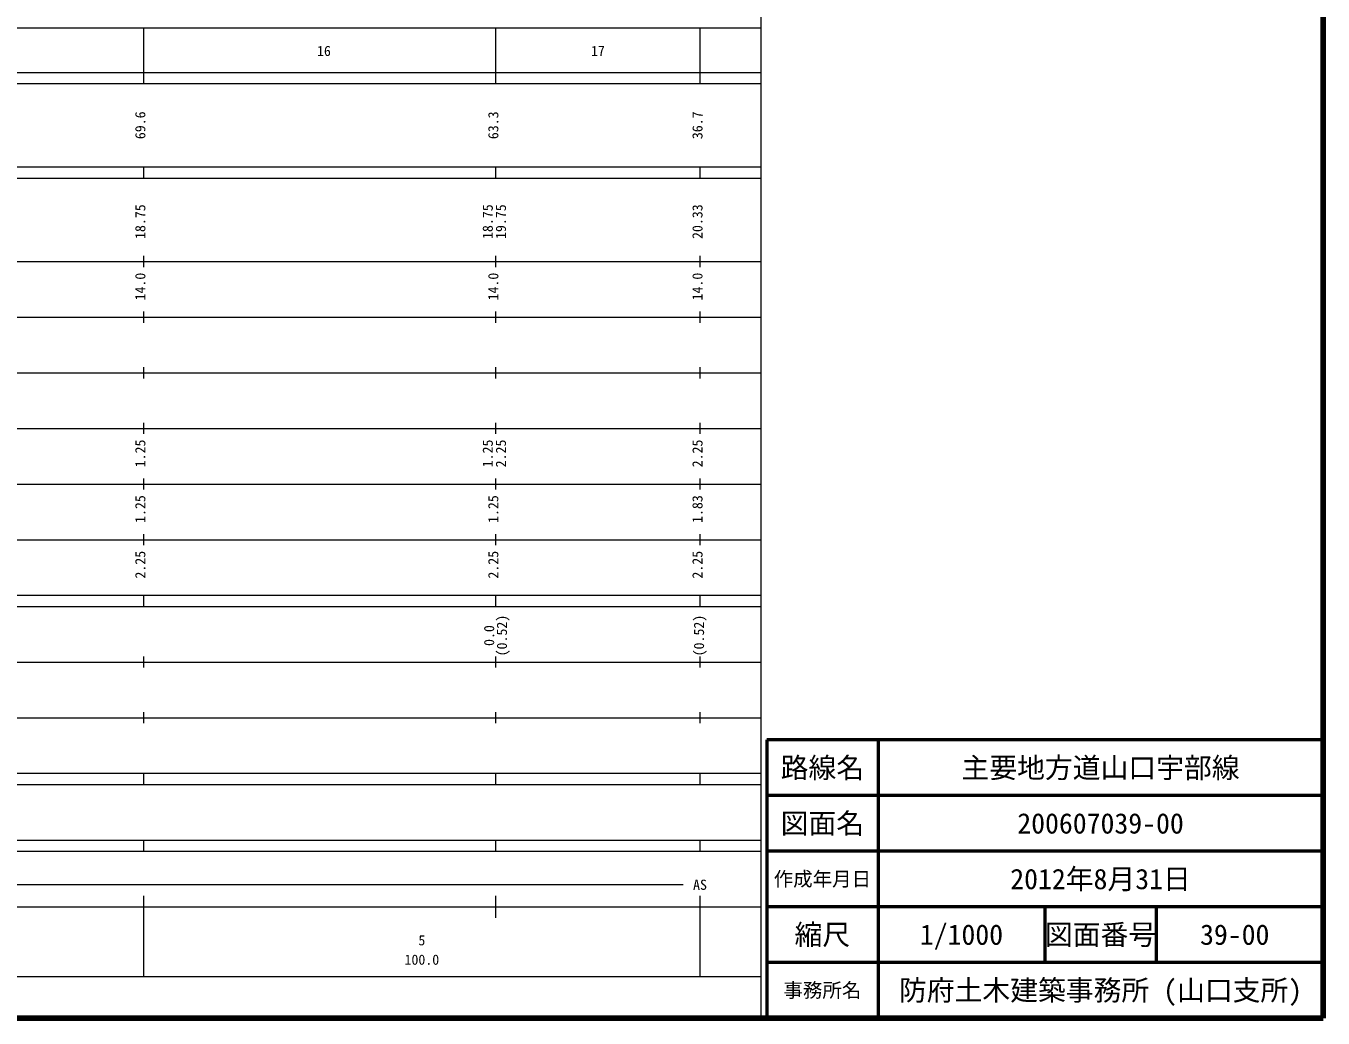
# Model space of a CAD drawing. Units: millimetres on the paper, enlarged 1000 times. Extents: x 40000 to 680000, y 20000 to 380000.
# Drawn here: x 446830 to 680000, y 20000 to 198357 of the extents above; entities that cross this region are included whole.
import ezdxf
from ezdxf.enums import TextEntityAlignment as Align

# ---------------------------------------------------------------- set-up
doc = ezdxf.new("R2010")
doc.units = ezdxf.units.MM
doc.header["$LTSCALE"] = 1000
for name, color, linetype, lineweight in [('M-TTL', 2, 'Continuous', 140), ('M-TTL-BAND', 7, 'Continuous', 13), ('M-TTL-FRAM', 2, 'Continuous', 50), ('M-TTL-LINE', 7, 'Continuous', 50)]:
    doc.layers.add(name, color=color, linetype=linetype, lineweight=lineweight)
doc.layers.add('M-TTL-TXT', color=7, linetype='Continuous')
doc.styles.add('ＭＳ ゴシック', font='')
doc.styles.get('ＭＳ ゴシック').set_extended_font_data('MS Gothic')

msp = doc.modelspace()

# ---------------------------------------------------------------- linework, layer by layer
at = {"layer": 'M-TTL'}
for p, q in [((680000, 20000), (680000, 380000)), ((40000, 20000), (680000, 20000))]:
    msp.add_line(p, q, dxfattribs=at)
at = {"layer": 'M-TTL-BAND'}
for p, q in [((579000, 20000), (579000, 370000)), ((68000, 198000), (579000, 198000)), ((468000, 188000), (468000, 198000)), ((531300, 188000), (531300, 198000)), ((568000, 188000), (568000, 198000)), ((40000, 190000), (579000, 190000)), ((40000, 188000), (579000, 188000)), ((40000, 173000), (579000, 173000)), ((468000, 171000), (468000, 173000)), ((531300, 171000), (531300, 173000)), ((568000, 171000), (568000, 173000)), ((40000, 171000), (579000, 171000)), ((468000, 155000), (468000, 157000)), ((531300, 155000), (531300, 157000)), ((568000, 155000), (568000, 157000)), ((40000, 156000), (579000, 156000)), ((468000, 145000), (468000, 147000)), ((531300, 145000), (531300, 147000)), ((568000, 145000), (568000, 147000)), ((46000, 146000), (579000, 146000)), ((52000, 136000), (579000, 136000)), ((468000, 135000), (468000, 137000)), ((531300, 135000), (531300, 137000)), ((568000, 135000), (568000, 137000)), ((46000, 126000), (579000, 126000)), ((468000, 125000), (468000, 127000)), ((531300, 125000), (531300, 127000)), ((568000, 125000), (568000, 127000)), ((468000, 115000), (468000, 117000)), ((531300, 115000), (531300, 117000)), ((568000, 115000), (568000, 117000)), ((52000, 116000), (579000, 116000)), ((46000, 106000), (579000, 106000)), ((468000, 105000), (468000, 107000)), ((531300, 105000), (531300, 107000)), ((568000, 105000), (568000, 107000)), ((40000, 96000), (579000, 96000)), ((468000, 94000), (468000, 96000)), ((531300, 94000), (531300, 96000)), ((568000, 94000), (568000, 96000)), ((40000, 94000), (579000, 94000)), ((49000, 84000), (579000, 84000)), ((468000, 83000), (468000, 85000)), ((531300, 83000), (531300, 85000)), ((568000, 83000), (568000, 85000)), ((468000, 73000), (468000, 75000)), ((531300, 73000), (531300, 75000)), ((568000, 73000), (568000, 75000)), ((40000, 74000), (579000, 74000)), ((40000, 64000), (579000, 64000)), ((468000, 62000), (468000, 64000)), ((531300, 62000), (531300, 64000)), ((568000, 62000), (568000, 64000)), ((40000, 62000), (579000, 62000)), ((40000, 52000), (579000, 52000)), ((468000, 50000), (468000, 52000)), ((531300, 50000), (531300, 52000)), ((568000, 50000), (568000, 52000)), ((40000, 50000), (579000, 50000)), ((71000, 44000), (565000, 44000)), ((468000, 27500), (468000, 42000)), ((531300, 38000), (531300, 42000)), ((568000, 27500), (568000, 42000)), ((40000, 40000), (579000, 40000)), ((68000, 27500), (579000, 27500))]:
    msp.add_line(p, q, dxfattribs=at)
at = {"layer": 'M-TTL-FRAM'}
for p, q in [((680000, 70000), (580000, 70000)), ((580000, 70000), (580000, 20000))]:
    msp.add_line(p, q, dxfattribs=at)
at = {"layer": 'M-TTL-LINE'}
for p, q in [((600000, 70000), (600000, 20000)), ((680000, 60000), (580000, 60000)), ((680000, 50000), (580000, 50000)), ((680000, 40000), (580000, 40000)), ((630000, 40000), (630000, 30000)), ((650000, 40000), (650000, 30000)), ((680000, 30000), (580000, 30000))]:
    msp.add_line(p, q, dxfattribs=at)

# ---------------------------------------------------------------- texts
at = {"layer": 'M-TTL-BAND', "style": 'ＭＳ ゴシック'}
for s, p in [('16', (500400, 192405)), ('17', (549650, 192405)), ('AS', (568000, 42500)), ('5', (518000, 32523)), ('100.0', (518000, 29033))]:
    msp.add_text(s, height=1833, dxfattribs=at).set_placement(p, align=Align.BOTTOM_CENTER)
for s, p in [('69.6', (468846, 180500)), ('63.3', (532300, 180500)), ('36.7', (569000, 180500)), ('18.75', (468846, 163174)), ('18.75', (531300, 163174)), ('19.75', (533670, 163174)), ('20.33', (569000, 163174)), ('14.0', (468846, 151500)), ('14.0', (532300, 151500)), ('14.0', (569000, 151500)), ('1.25', (468846, 121500)), ('1.25', (531300, 121500)), ('2.25', (533670, 121500)), ('2.25', (569000, 121500)), ('1.25', (468846, 111500)), ('1.25', (532300, 111500)), ('1.83', (569000, 111500)), ('2.25', (468846, 101500)), ('2.25', (532300, 101500)), ('2.25', (569000, 101500)), ('(0.52)', (533847, 88764)), ('(0.52)', (569276, 88764)), ('0.0', (531550, 88764))]:
    msp.add_text(s, height=1833, rotation=90, dxfattribs=at).set_placement(p, align=Align.BOTTOM_CENTER)
at = {"layer": 'M-TTL-TXT', "style": 'ＭＳ ゴシック'}
for s, height, p in [('路線名', 3666, (590000, 65000)), ('路線名', 3666, (590000, 65000)), ('主要地方道山口宇部線', 3666, (640000, 65000)), ('図面名', 3666, (590000, 55000)), ('図面名', 3666, (590000, 55000)), ('200607039-00', 3666, (640000, 55000)), ('作成年月日', 2566, (590000, 45000)), ('作成年月日', 2566, (590000, 45000)), ('2012年8月31日', 3666, (640000, 45000)), ('縮尺', 3666, (590000, 35000)), ('縮尺', 3666, (590000, 35000)), ('図面番号', 3666, (640000, 35000)), ('図面番号', 3666, (640000, 35000)), ('1/1000', 3666, (615000, 35000)), ('39-00', 3666, (664125, 35000)), ('事務所名', 2566, (590000, 25000)), ('事務所名', 2566, (590000, 25000)), ('防府土木建築事務所 (山口支所)', 3666, (640000, 25000))]:
    msp.add_text(s, height=height, dxfattribs=at).set_placement(p, align=Align.MIDDLE_CENTER)

doc.saveas('drawing.dxf')
